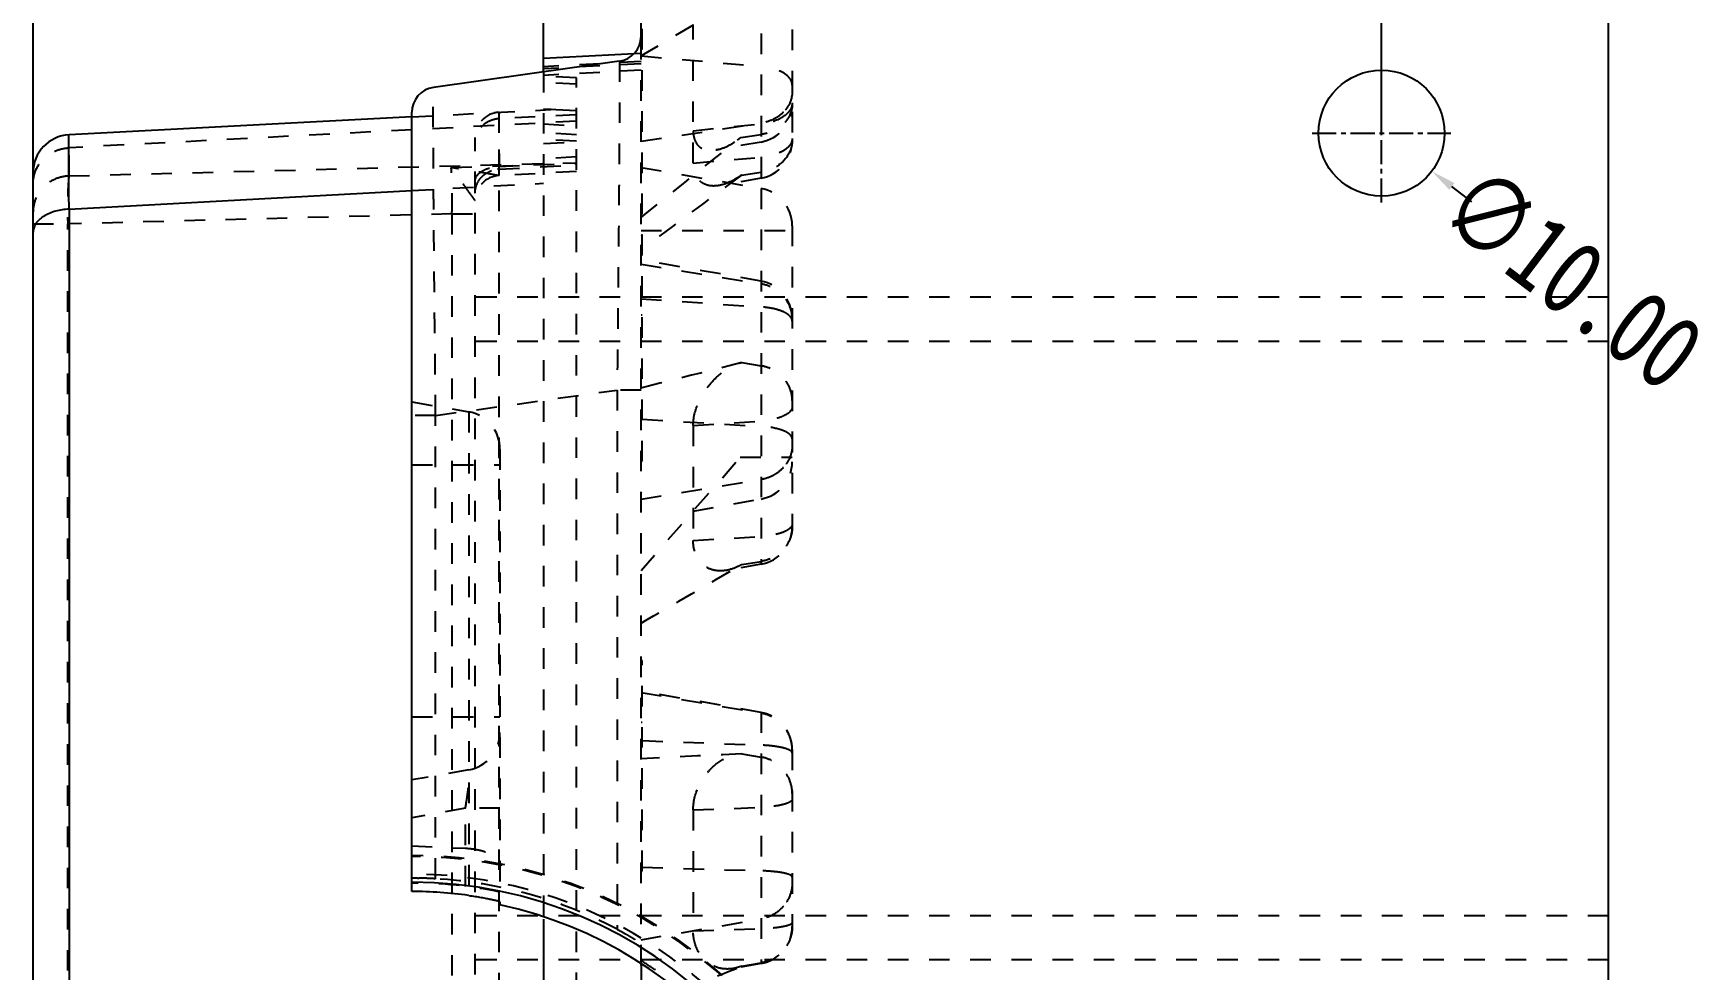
# Model space of a CAD drawing. Header units: millimetres. Extents: x 1205 to 2192, y -3369 to -2218.
# Drawn here: x 1973.7 to 2104.7, y -2428.4 to -2354.1 of the extents above; entities that cross this region are included whole.
import ezdxf

# ---------------------------------------------------------------- set-up
doc = ezdxf.new("R2010")
doc.units = ezdxf.units.MM
doc.header["$LTSCALE"] = 16.335
doc.header["$PDMODE"] = 3
doc.header["$PDSIZE"] = 0.3125
doc.linetypes.add('CENTER', pattern=[0.6, 0.375, -0.075, 0.075, -0.075])
doc.linetypes.add('HIDDEN', pattern=[0.2, 0.1, -0.1])
doc.layers.get('0').update_dxf_attribs({"linetype": 'CONTINUOUS'})
doc.layers.get('Defpoints').update_dxf_attribs({"linetype": 'CONTINUOUS'})
doc.layers.add('DEFAULT_2', color=8, linetype='HIDDEN')
doc.layers.add('DIM', color=3, linetype='CONTINUOUS')
doc.styles.get("Standard").update_dxf_attribs({"font": 'txt', "width": 0.8})
doc.dimstyles.new('11', dxfattribs={"dimtxt": 10, "dimasz": 10, "dimexe": 0, "dimexo": 0, "dimgap": 0, "dimtad": 0, "dimzin": 0, "dimdsep": 46, "dimtxsty": 'Standard', "dimcen": 0, "dimclrd": 4, "dimclre": 4, "dimclrt": 6, "dimazin": 0, "dimtfac": 1, "dimtofl": 0, "dimtmove": 0, "dimatfit": 3, "dimfxl": 0, "dimtolj": 1, "dimtzin": 0, "dimarcsym": 0})

# ---------------------------------------------------------------- blocks, each defined once
blk = doc.blocks.new('*D199')
at = {"layer": 'Defpoints', "color": 0, "transparency": 16777216}
for p in [(1973.66, -2239.35), (2098.66, -2288.73), (1973.66, -2372.01)]:
    blk.add_point(p, dxfattribs=at)
at = {"layer": 'DIM', "color": 4, "lineweight": -2, "transparency": 16777216}
for p, q in [((1973.66, -2372.01), (1973.66, -2239.35)), ((1975.66, -2239.35), (2042.49, -2239.35)), ((2096.66, -2239.35), (2063.29, -2239.35)), ((2098.66, -2288.73), (2098.66, -2239.35))]:
    blk.add_line(p, q, dxfattribs=at)
at = {"layer": 'DIM', "color": 4, "transparency": 16777216}
for points in [[(1975.66, -2239.02), (1975.66, -2239.69), (1973.66, -2239.35)], [(2096.66, -2239.02), (2096.66, -2239.69), (2098.66, -2239.35)]]:
    blk.add_solid(points, dxfattribs=at)
at = {"layer": 'DIM', "color": 6, "transparency": 16777216, "insert": (2052.89, -2239.35), "char_height": 6, "attachment_point": 5}
blk.add_mtext('\\A1;125.00', dxfattribs=at)
blk = doc.blocks.new('*D234')
at = {"layer": 'Defpoints', "color": 0, "transparency": 16777216}
for p in [(2098.66, -2343.36), (2098.66, -2351.87), (2080.66, -2362.02)]:
    blk.add_point(p, dxfattribs=at)
at = {"layer": 'DIM', "color": 4, "lineweight": -2, "transparency": 16777216}
for p, q in [((2078.66, -2343.36), (2076.66, -2343.36)), ((2080.66, -2362.02), (2080.66, -2343.36)), ((2098.66, -2351.87), (2098.66, -2343.36)), ((2100.66, -2343.36), (2102.66, -2343.36))]:
    blk.add_line(p, q, dxfattribs=at)
at = {"layer": 'DIM', "color": 4, "transparency": 16777216}
for points in [[(2078.66, -2343.03), (2078.66, -2343.69), (2080.66, -2343.36)], [(2100.66, -2343.03), (2100.66, -2343.69), (2098.66, -2343.36)]]:
    blk.add_solid(points, dxfattribs=at)
at = {"layer": 'DIM', "color": 6, "transparency": 16777216, "insert": (2089.66, -2343.36), "char_height": 6, "attachment_point": 5}
blk.add_mtext('\\A1;18.00', dxfattribs=at)
blk = doc.blocks.new('*D238')
at = {"layer": 'Defpoints', "color": 0, "transparency": 16777216}
for p in [(2076.67, -2359), (2084.64, -2365.04)]:
    blk.add_point(p, dxfattribs=at)
at = {"layer": 'DIM', "color": 4, "lineweight": -2, "transparency": 16777216}
blk.add_line((2087.83, -2367.46), (2086.23, -2366.25), dxfattribs=at)
at = {"layer": 'DIM', "color": 4, "transparency": 16777216}
blk.add_solid([(2086.44, -2365.98), (2086.03, -2366.51), (2084.64, -2365.04)], dxfattribs=at)
at = {"layer": 'DIM', "color": 6, "transparency": 16777216, "insert": (2095.8, -2373.5), "char_height": 6, "attachment_point": 5, "rotation": 322.8192}
blk.add_mtext('\\A1;∅10.00', dxfattribs=at)

msp = doc.modelspace()

# ---------------------------------------------------------------- linework, layer by layer
at = {"color": 7, "linetype": 'Continuous'}
for p, q in [((2021.898, -2354.33), (2021.898, -2281.018)), ((2098.658, -2661.018), (2098.658, -2281.018)), ((2014.159, -2357.156), (2014.159, -2352.406)), ((2020.176, -2356.311), (2005.429, -2358.383)), ((2014.159, -2356.074), (2019.318, -2355.797)), ((2019.318, -2355.797), (2021.35, -2355.688)), ((2003.707, -2422.187), (2003.707, -2360.364)), ((2003.726, -2360.724), (1976.515, -2362.15)), ((1973.658, -2546.875), (1973.658, -2365.161)), ((1976.515, -2368.057), (2003.707, -2366.567)), ((1976.515, -2368.057), (1976.515, -2543.98)), ((2010.707, -2423.076), (2010.707, -2423.258)), ((2014.159, -2424.383), (2014.159, -2487.653)), ((2021.898, -2428.051), (2021.898, -2483.985))]:
    msp.add_line(p, q, dxfattribs=at)
at = {"color": 1, "linetype": 'CENTER', "ltscale": 0.310989}
for p, q in [((2080.658, -2367.518), (2080.658, -2356.518)), ((2075.158, -2362.018), (2086.158, -2362.018))]:
    msp.add_line(p, q, dxfattribs=at)
msp.add_circle((2080.658, -2362.018), 5)
at = {"color": 7, "linetype": 'Continuous'}
for centre, radius, start, end in [((2019.898, -2354.33), 2, 278, 0), ((2005.707, -2360.364), 2, 98, 180), ((1976.673, -2365.161), 3.015, 93, 180), ((2003.707, -2456.018), 34.56, 270, 90), ((2003.707, -2456.018), 33.5, 282.06113, 77.93887)]:
    msp.add_arc(centre, radius, start, end, dxfattribs=at)
msp.add_ellipse((2003.603, -2456.018), major_axis=(33.832, 0), ratio=0.9999953, start_param=1.4336597, end_param=1.5677185, dxfattribs=at)
for points, knots in [([(1976.515, -2368.057), (1976.512, -2367.619), (1976.507, -2366.791), (1976.501, -2365.624), (1976.497, -2364.611), (1976.496, -2363.87), (1976.497, -2363.363), (1976.497, -2363.05), (1976.499, -2362.784), (1976.501, -2362.564), (1976.503, -2362.392), (1976.505, -2362.277), (1976.509, -2362.212), (1976.509, -2362.178), (1976.513, -2362.163), (1976.512, -2362.151), (1976.515, -2362.15)], [0, 0, 0, 0, 0.2222473, 0.4206155, 0.5928153, 0.7365665, 0.7971858, 0.8501279, 0.8953027, 0.9325765, 0.9618071, 0.9828632, 0.9902865, 0.99562, 0.9988524, 1, 1, 1, 1]), ([(1976.515, -2368.057), (1976.156, -2368.068), (1975.448, -2368.167), (1974.51, -2368.546), (1973.835, -2369.135), (1973.658, -2369.658), (1973.658, -2369.886)], [0, 0, 0, 0, 0.2923251, 0.5770188, 0.8142145, 1, 1, 1, 1]), ([(2008.228, -2422.504), (2008.396, -2422.527), (2008.722, -2422.575), (2009.19, -2422.653), (2009.613, -2422.73), (2009.979, -2422.804), (2010.242, -2422.861), (2010.416, -2422.902), (2010.518, -2422.927), (2010.595, -2422.948), (2010.656, -2422.963), (2010.685, -2422.976), (2010.707, -2422.981), (2010.707, -2422.986)], [0, 0, 0, 0, 0.2010772, 0.3907882, 0.5626433, 0.711672, 0.8334201, 0.8828432, 0.9240116, 0.9565008, 0.9800795, 0.9945891, 1, 1, 1, 1])]:
    msp.add_open_spline(points, degree=3, knots=knots, dxfattribs=at)
at = {"layer": 'DEFAULT_2', "color": 8, "linetype": 'HIDDEN'}
for p, q in [((2021.998, -2388.055), (2021.998, -2281.018)), ((2031.419, -2318.169), (2031.419, -2365.587)), ((2033.898, -2321.124), (2033.898, -2362.632)), ((2026.036, -2353.441), (2021.898, -2355.891)), ((2026.036, -2364.396), (2026.036, -2353.4)), ((2021.898, -2428.051), (2021.898, -2354.33)), ((2021.898, -2356.332), (2014.159, -2356.748)), ((2021.898, -2356.511), (2014.159, -2356.916)), ((2021.35, -2355.688), (2021.898, -2355.659)), ((2021.898, -2355.886), (2031.419, -2356.725)), ((2021.898, -2357.026), (2014.159, -2357.431)), ((2014.159, -2357.156), (2014.159, -2424.383)), ((2016.772, -2357.629), (2014.159, -2357.492)), ((2016.772, -2358.144), (2014.159, -2358.007)), ((2016.772, -2554.408), (2016.772, -2357.629)), ((2003.726, -2360.724), (2016.772, -2360.041)), ((2016.772, -2360.556), (2010.637, -2360.877)), ((2014.761, -2360.146), (2014.159, -2360.114)), ((2016.772, -2360.253), (2014.761, -2360.146)), ((2016.772, -2361.071), (1976.515, -2363.181)), ((2010.637, -2551.159), (2010.637, -2360.877)), ((2014.159, -2361.291), (2016.772, -2361.431)), ((2021.898, -2362.664), (2031.419, -2361.227)), ((2026.036, -2361.822), (2031.419, -2361.284)), ((1976.515, -2365.411), (1976.515, -2362.15)), ((2008.732, -2549.655), (2008.732, -2362.369)), ((2016.772, -2362.139), (2014.159, -2362.002)), ((2016.772, -2362.654), (2014.159, -2362.517)), ((2014.159, -2362.844), (2016.772, -2362.704)), ((2031.419, -2362.722), (2027.84, -2363.353)), ((2029.822, -2362.359), (2031.419, -2362.128)), ((1976.515, -2365.411), (2016.772, -2364.362)), ((2006.84, -2364.75), (2016.772, -2364.416)), ((2010.637, -2364.668), (2014.159, -2364.478)), ((2010.637, -2364.872), (2016.772, -2364.551)), ((2016.772, -2363.909), (2014.159, -2364.05)), ((2026.036, -2364.396), (2031.419, -2363.923)), ((2016.772, -2365.066), (2010.631, -2365.388)), ((2021.898, -2364.731), (2031.419, -2366.409)), ((2031.419, -2365.587), (2028.094, -2366.173)), ((2029.87, -2365.341), (2031.419, -2365.108)), ((2003.707, -2366.567), (2014.159, -2365.995)), ((2031.419, -2366.409), (2031.419, -2396.226)), ((2006.898, -2368.424), (1976.41, -2369.219)), ((2006.898, -2368.424), (2006.898, -2543.612)), ((2006.898, -2368.424), (2008.732, -2368.424)), ((2021.998, -2368.109), (2021.898, -2368.109)), ((2021.998, -2368.434), (2021.898, -2368.434)), ((1973.658, -2369.219), (1976.41, -2369.219)), ((1976.41, -2542.817), (1976.41, -2369.219)), ((2021.898, -2369.731), (2033.898, -2369.731)), ((2033.898, -2369.364), (2033.898, -2393.272)), ((2021.898, -2370.057), (2021.998, -2370.083)), ((2031.419, -2373.76), (2021.898, -2372.081)), ((2021.898, -2372.418), (2031.419, -2373.984)), ((2098.658, -2375.043), (2008.732, -2375.043)), ((2021.898, -2375.164), (2031.419, -2375.808)), ((2021.998, -2376.459), (2021.898, -2376.453)), ((2098.658, -2378.543), (2008.732, -2378.543)), ((2021.998, -2380.109), (2021.898, -2380.109)), ((2029.886, -2380.229), (2031.419, -2380.481)), ((2005.603, -2384.423), (2020.003, -2382.399)), ((2020.003, -2382.399), (2020.003, -2425.183)), ((2021.898, -2382.399), (2020.003, -2382.399)), ((2003.707, -2383.336), (2008.228, -2384.133)), ((2008.228, -2384.133), (2008.228, -2422.504)), ((2005.603, -2384.423), (2003.707, -2384.423)), ((2005.603, -2421.181), (2005.603, -2384.423)), ((2021.998, -2384.723), (2031.419, -2385.285)), ((2026.036, -2385.225), (2031.419, -2384.859)), ((2026.036, -2385.225), (2026.036, -2394.34)), ((2010.707, -2387.087), (2010.707, -2423.076)), ((2021.898, -2396.731), (2029.773, -2387.731)), ((2021.898, -2388.048), (2021.998, -2388.055)), ((2029.773, -2387.731), (2033.898, -2387.731)), ((2003.707, -2388.336), (2010.707, -2388.336)), ((2021.898, -2391.071), (2031.419, -2389.505)), ((2026.036, -2392.001), (2031.419, -2391.052)), ((2026.036, -2394.34), (2031.419, -2394.021)), ((2029.886, -2396.254), (2031.419, -2396.003)), ((2031.419, -2396.226), (2028.685, -2396.708)), ((2021.998, -2403.86), (2021.898, -2403.86)), ((2021.998, -2420.578), (2021.998, -2403.86)), ((2021.998, -2404.186), (2021.898, -2404.186)), ((2031.419, -2407.979), (2021.898, -2406.3)), ((2021.898, -2406.395), (2031.419, -2408.042)), ((2003.707, -2408.336), (2010.707, -2408.336)), ((2021.998, -2408.78), (2021.898, -2408.774)), ((2031.419, -2407.979), (2031.419, -2427.915)), ((2021.998, -2410.218), (2031.419, -2410.579)), ((2029.886, -2411.26), (2031.419, -2411.525)), ((2033.898, -2410.934), (2033.898, -2424.96)), ((2008.228, -2412.539), (2003.707, -2413.336)), ((2007.969, -2415.584), (2003.707, -2416.336)), ((2007.969, -2421.782), (2007.969, -2415.584)), ((2010.707, -2415.584), (2007.969, -2415.584)), ((2026.036, -2415.72), (2031.419, -2415.512)), ((2021.998, -2415.86), (2021.898, -2415.86)), ((2026.036, -2415.72), (2026.036, -2425.308)), ((2003.707, -2418.58), (2007.969, -2418.754)), ((2021.898, -2420.572), (2021.998, -2420.578)), ((2021.998, -2420.267), (2031.419, -2420.548)), ((2098.658, -2424.118), (2008.732, -2424.118)), ((2021.898, -2426.017), (2031.419, -2424.37)), ((2026.036, -2425.308), (2031.419, -2425.15)), ((2098.658, -2427.618), (2008.732, -2427.618)), ((2031.419, -2427.915), (2029.262, -2428.296)), ((2029.886, -2428.118), (2029.262, -2428.295)), ((2029.886, -2428.118), (2031.419, -2427.853))]:
    msp.add_line(p, q, dxfattribs=at)
for centre, radius, start, end in [((2010.742, -2362.369), 2.01, 93, 180), ((2030.898, -2359.768), 3, 280, 0), ((2030.898, -2362.632), 3, 280, 0), ((2010.738, -2367.393), 2.008, 93.04001, 179.50032), ((2010.73, -2366.717), 1.847, 92.87652, 96.7641), ((2030.898, -2369.364), 3, 0, 80), ((2030.898, -2376.715), 3, 0, 80), ((2007.707, -2387.087), 3, 0, 80), ((2030.898, -2388.097), 3, 280, 0), ((2030.898, -2393.272), 3, 280, 0), ((2030.898, -2410.933), 3, 0, 80), ((2007.707, -2409.584), 3, 280, 0), ((2003.707, -2456.018), 36.682, 270, 90), ((2003.707, -2456.018), 34.5, 78.29349, 90), ((2001.147, -2513.333), 92.263, 87.68507, 88.0677), ((2002.622, -2475.43), 54.331, 86.85466, 87.62443), ((2030.898, -2424.961), 3, 280, 0), ((2003.952, -2456.045), 33.579, 55.36612, 57.69548)]:
    msp.add_arc(centre, radius, start, end, dxfattribs=at)
for centre, major_axis, ratio, start_param, end_param in [((2003.718, -2456.018), (36.612, 0), 1, -1.571101, 1.571101), ((2003.718, -2456.018), (35.206, 0), 1, 4.7120843, 7.8542863), ((2003.675, -2456.018), (34.891, 0), 0.9999996, 1.0838289, 1.5155317)]:
    msp.add_ellipse(centre, major_axis=major_axis, ratio=ratio, start_param=start_param, end_param=end_param, dxfattribs=at)
for points, knots in [([(2020.176, -2356.311), (2020.179, -2356.31), (2020.178, -2356.327), (2020.182, -2356.344), (2020.183, -2356.387), (2020.186, -2356.469), (2020.189, -2356.614), (2020.191, -2356.833), (2020.193, -2357.114), (2020.194, -2357.457), (2020.195, -2357.861), (2020.194, -2358.517), (2020.192, -2359.479), (2020.186, -2360.798), (2020.178, -2362.325), (2020.167, -2364.045), (2020.154, -2365.941), (2020.132, -2368.763), (2020.099, -2372.578), (2020.054, -2377.395), (2020.02, -2380.71), (2020.003, -2382.399)], [0, 0, 0, 0, 0.0003053, 0.0012061, 0.0027095, 0.0048153, 0.0108301, 0.0192413, 0.0300381, 0.0431954, 0.0586735, 0.076432, 0.1186247, 0.1693491, 0.2280813, 0.2942312, 0.3671282, 0.4460448, 0.6187813, 0.8057676, 1, 1, 1, 1]), ([(2033.898, -2358.201), (2033.898, -2358.02), (2033.729, -2357.61), (2033.161, -2357.176), (2032.365, -2356.86), (2031.749, -2356.754), (2031.419, -2356.725)], [0, 0, 0, 0, 0.1757713, 0.398504, 0.6782928, 1, 1, 1, 1]), ([(2005.603, -2384.423), (2005.585, -2382.734), (2005.551, -2379.42), (2005.506, -2374.605), (2005.473, -2370.795), (2005.451, -2367.979), (2005.438, -2366.09), (2005.427, -2364.376), (2005.419, -2362.856), (2005.413, -2361.543), (2005.411, -2360.585), (2005.411, -2359.932), (2005.411, -2359.53), (2005.412, -2359.188), (2005.414, -2358.907), (2005.417, -2358.689), (2005.419, -2358.543), (2005.422, -2358.461), (2005.423, -2358.419), (2005.427, -2358.399), (2005.426, -2358.384), (2005.429, -2358.383)], [0, 0, 0, 0, 0.1945638, 0.381856, 0.5546387, 0.6335055, 0.7062978, 0.7723095, 0.830893, 0.8814694, 0.9235444, 0.9412617, 0.9567072, 0.9698418, 0.9806366, 0.9890647, 0.9951049, 0.9972267, 0.9987487, 0.999671, 1, 1, 1, 1]), ([(2033.898, -2358.699), (2033.898, -2358.997), (2033.769, -2359.613), (2033.413, -2360.127), (2033.196, -2360.349)], [0, 0, 0, 0, 0.4904435, 1, 1, 1, 1]), ([(2010.637, -2360.362), (2010.635, -2360.362), (2010.636, -2360.372), (2010.633, -2360.383), (2010.633, -2360.408), (2010.63, -2360.457), (2010.629, -2360.542), (2010.627, -2360.67), (2010.625, -2360.833), (2010.624, -2361.029), (2010.624, -2361.259), (2010.624, -2361.629), (2010.624, -2362.168), (2010.627, -2362.902), (2010.631, -2363.749), (2010.635, -2364.35), (2010.637, -2364.668)], [0, 0, 0, 0, 0.0011819, 0.0045068, 0.0099841, 0.0175948, 0.039125, 0.0689097, 0.1067573, 0.152475, 0.2058698, 0.2667486, 0.4101848, 0.5812369, 0.7783577, 1, 1, 1, 1]), ([(2010.637, -2360.877), (2010.637, -2360.803), (2010.636, -2360.698), (2010.636, -2360.57), (2010.635, -2360.497), (2010.637, -2360.442), (2010.634, -2360.398), (2010.64, -2360.379), (2010.634, -2360.362), (2010.637, -2360.362)], [0, 0, 0, 0, 0.4350303, 0.6067724, 0.747739, 0.8577354, 0.9365676, 0.9840445, 1, 1, 1, 1]), ([(2033.898, -2359.702), (2033.898, -2359.989), (2033.767, -2360.585), (2033.219, -2361.341), (2032.404, -2361.89), (2031.756, -2362.079), (2031.419, -2362.128)], [0, 0, 0, 0, 0.2292459, 0.4702106, 0.7280987, 1, 1, 1, 1]), ([(2033.717, -2360.191), (2033.511, -2360.512), (2032.755, -2361.038), (2031.902, -2361.236), (2031.419, -2361.284)], [0, 0, 0, 0, 0.440417, 1, 1, 1, 1]), ([(2033.196, -2360.349), (2032.967, -2360.583), (2032.408, -2360.977), (2031.757, -2361.176), (2031.419, -2361.227)], [0, 0, 0, 0, 0.4893298, 1, 1, 1, 1]), ([(2033.898, -2359.609), (2033.898, -2359.658), (2033.882, -2359.863), (2033.801, -2360.06), (2033.717, -2360.191)], [0, 0, 0, 0, 0.2413678, 1, 1, 1, 1]), ([(2010.637, -2360.877), (2010.393, -2360.889), (2009.897, -2361.014), (2009.059, -2361.543), (2008.732, -2362.307), (2008.732, -2362.781)], [0, 0, 0, 0, 0.2508799, 0.5129468, 1, 1, 1, 1]), ([(2026.036, -2361.822), (2026.036, -2362.096), (2026.106, -2362.602), (2026.552, -2363.186), (2027.185, -2363.416), (2027.621, -2363.392), (2027.84, -2363.353)], [0, 0, 0, 0, 0.2973325, 0.5350422, 0.7582926, 1, 1, 1, 1]), ([(1973.658, -2366.037), (1973.658, -2365.69), (1973.801, -2364.957), (1974.438, -2364.008), (1975.401, -2363.367), (1976.151, -2363.199), (1976.515, -2363.181)], [0, 0, 0, 0, 0.2350377, 0.4915853, 0.7533734, 1, 1, 1, 1]), ([(2027.84, -2363.353), (2028.18, -2363.293), (2028.888, -2363.025), (2029.51, -2362.608), (2029.822, -2362.359)], [0, 0, 0, 0, 0.4640721, 1, 1, 1, 1]), ([(2033.898, -2362.448), (2033.898, -2362.629), (2033.729, -2363.039), (2033.161, -2363.473), (2032.365, -2363.788), (2031.749, -2363.894), (2031.419, -2363.923)], [0, 0, 0, 0, 0.1756254, 0.3983188, 0.6781689, 1, 1, 1, 1]), ([(2033.898, -2362.579), (2033.898, -2362.803), (2033.85, -2363.106), (2033.747, -2363.387), (2033.717, -2363.457)], [0, 0, 0, 0, 0.7466588, 1, 1, 1, 1]), ([(2028.094, -2366.173), (2027.848, -2366.216), (2027.354, -2366.24), (2026.636, -2365.968), (2026.122, -2365.297), (2026.036, -2364.712), (2026.036, -2364.396)], [0, 0, 0, 0, 0.2367872, 0.4595725, 0.7001672, 1, 1, 1, 1]), ([(2033.717, -2363.457), (2033.534, -2363.889), (2032.867, -2364.674), (2031.918, -2365.032), (2031.419, -2365.108)], [0, 0, 0, 0, 0.4813195, 1, 1, 1, 1]), ([(1976.515, -2365.411), (1976.151, -2365.43), (1975.401, -2365.598), (1974.438, -2366.239), (1973.801, -2367.188), (1973.658, -2367.921), (1973.658, -2368.268)], [0, 0, 0, 0, 0.2466266, 0.5084147, 0.7649623, 1, 1, 1, 1]), ([(1976.515, -2365.411), (1976.481, -2365.604), (1976.444, -2366.095), (1976.408, -2366.951), (1976.395, -2368.026), (1976.402, -2368.806), (1976.41, -2369.219)], [0, 0, 0, 0, 0.1541357, 0.3861344, 0.6751207, 1, 1, 1, 1]), ([(2006.898, -2368.424), (2006.907, -2367.691), (2006.911, -2366.669), (2006.881, -2365.444), (2006.859, -2364.952), (2006.84, -2364.75)], [0, 0, 0, 0, 0.5982823, 0.8339517, 1, 1, 1, 1]), ([(2008.73, -2367.375), (2008.72, -2367.35), (2008.679, -2367.288), (2008.566, -2367.123), (2008.366, -2366.864), (2008.109, -2366.506), (2007.762, -2365.99), (2007.37, -2365.38), (2007.019, -2364.934), (2006.84, -2364.75)], [0, 0, 0, 0, 0.0252239, 0.0679459, 0.1861055, 0.3276397, 0.4766753, 0.761932, 1, 1, 1, 1]), ([(2010.631, -2365.388), (2010.615, -2365.388), (2010.568, -2365.38), (2010.42, -2365.358), (2010.15, -2365.307), (2009.743, -2365.232), (2009.25, -2365.141), (2008.695, -2365.048), (2007.885, -2364.918), (2007.263, -2364.815), (2006.84, -2364.75)], [0, 0, 0, 0, 0.0126128, 0.0371917, 0.1166764, 0.2272965, 0.3597353, 0.5079051, 0.6664661, 1, 1, 1, 1]), ([(2008.732, -2365.814), (2008.732, -2365.493), (2009.095, -2365.096), (2009.587, -2364.869), (2010.038, -2364.726), (2010.397, -2364.675), (2010.637, -2364.668)], [0, 0, 0, 0, 0.4059174, 0.545916, 0.6963582, 1, 1, 1, 1]), ([(2008.878, -2366.08), (2008.945, -2365.918), (2009.123, -2365.606), (2009.518, -2365.236), (2009.995, -2364.991), (2010.341, -2364.903), (2010.512, -2364.883)], [0, 0, 0, 0, 0.2481959, 0.5010026, 0.7553464, 1, 1, 1, 1]), ([(2010.637, -2365.387), (2010.634, -2365.387), (2010.64, -2365.37), (2010.634, -2365.352), (2010.637, -2365.308), (2010.635, -2365.253), (2010.636, -2365.179), (2010.636, -2365.051), (2010.637, -2364.947), (2010.637, -2364.872)], [0, 0, 0, 0, 0.0158339, 0.0632236, 0.1420034, 0.2519823, 0.3929663, 0.5647607, 1, 1, 1, 1]), ([(2029.87, -2365.341), (2029.783, -2365.406), (2029.445, -2365.644), (2029.081, -2365.845), (2028.8, -2365.962)], [0, 0, 0, 0, 0.2629785, 1, 1, 1, 1]), ([(2008.732, -2366.776), (2008.732, -2366.72), (2008.746, -2366.482), (2008.808, -2366.247), (2008.878, -2366.08)], [0, 0, 0, 0, 0.2385193, 1, 1, 1, 1]), ([(2028.8, -2365.962), (2028.741, -2365.986), (2028.512, -2366.075), (2028.273, -2366.141), (2028.094, -2366.173)], [0, 0, 0, 0, 0.2594084, 1, 1, 1, 1]), ([(2033.898, -2376.739), (2033.898, -2376.415), (2033.772, -2375.754), (2033.235, -2374.895), (2032.42, -2374.262), (2031.759, -2374.04), (2031.419, -2373.984)], [0, 0, 0, 0, 0.2428031, 0.489552, 0.7422267, 1, 1, 1, 1]), ([(2033.196, -2376.201), (2032.942, -2376.085), (2032.353, -2375.91), (2031.748, -2375.83), (2031.419, -2375.808)], [0, 0, 0, 0, 0.4589146, 1, 1, 1, 1]), ([(2033.898, -2376.941), (2033.898, -2376.873), (2033.849, -2376.679), (2033.598, -2376.41), (2033.345, -2376.269), (2033.196, -2376.201)], [0, 0, 0, 0, 0.1917909, 0.5396665, 1, 1, 1, 1]), ([(2026.036, -2385.225), (2026.036, -2384.602), (2026.36, -2383.373), (2027.326, -2381.874), (2028.525, -2380.786), (2029.44, -2380.342), (2029.886, -2380.229)], [0, 0, 0, 0, 0.2799727, 0.5525957, 0.7930639, 1, 1, 1, 1]), ([(2033.898, -2383.237), (2033.898, -2382.912), (2033.772, -2382.251), (2033.235, -2381.392), (2032.42, -2380.759), (2031.759, -2380.537), (2031.419, -2380.481)], [0, 0, 0, 0, 0.2428031, 0.489552, 0.7422267, 1, 1, 1, 1]), ([(2033.898, -2383.72), (2033.898, -2384.061), (2033.377, -2384.409), (2032.817, -2384.616), (2032.221, -2384.776), (2031.748, -2384.837), (2031.419, -2384.859)], [0, 0, 0, 0, 0.3586136, 0.4975586, 0.6532375, 1, 1, 1, 1]), ([(2033.717, -2385.937), (2033.612, -2385.839), (2033.321, -2385.667), (2032.558, -2385.402), (2031.893, -2385.313), (2031.419, -2385.285)], [0, 0, 0, 0, 0.178234, 0.4111655, 1, 1, 1, 1]), ([(2033.898, -2386.75), (2033.898, -2387.074), (2033.773, -2387.734), (2033.417, -2388.303), (2033.196, -2388.548)], [0, 0, 0, 0, 0.49597, 1, 1, 1, 1]), ([(2033.898, -2386.284), (2033.898, -2386.254), (2033.88, -2386.121), (2033.792, -2386.007), (2033.717, -2385.937)], [0, 0, 0, 0, 0.2231815, 1, 1, 1, 1]), ([(2033.196, -2388.548), (2033.027, -2388.736), (2032.765, -2388.959), (2032.473, -2389.132), (2032.398, -2389.173)], [0, 0, 0, 0, 0.7471717, 1, 1, 1, 1]), ([(2033.898, -2393.028), (2033.898, -2393.158), (2033.756, -2393.366), (2033.483, -2393.548), (2033.047, -2393.753), (2032.35, -2393.931), (2031.747, -2394.001), (2031.419, -2394.021)], [0, 0, 0, 0, 0.1385342, 0.2355266, 0.3538597, 0.6489725, 1, 1, 1, 1]), ([(2033.898, -2393.247), (2033.898, -2393.572), (2033.772, -2394.233), (2033.235, -2395.092), (2032.42, -2395.725), (2031.759, -2395.947), (2031.419, -2396.003)], [0, 0, 0, 0, 0.2428031, 0.489552, 0.7422267, 1, 1, 1, 1]), ([(2028.685, -2396.708), (2028.38, -2396.762), (2027.752, -2396.777), (2026.842, -2396.397), (2026.167, -2395.525), (2026.036, -2394.755), (2026.036, -2394.34)], [0, 0, 0, 0, 0.2266689, 0.448998, 0.6961042, 1, 1, 1, 1]), ([(2029.886, -2396.254), (2029.789, -2396.311), (2029.41, -2396.512), (2028.997, -2396.653), (2028.685, -2396.708)], [0, 0, 0, 0, 0.2627934, 1, 1, 1, 1]), ([(2033.898, -2410.94), (2033.898, -2410.599), (2033.774, -2409.91), (2033.241, -2409.007), (2032.427, -2408.338), (2031.76, -2408.101), (2031.419, -2408.042)], [0, 0, 0, 0, 0.2480511, 0.4971585, 0.7478757, 1, 1, 1, 1]), ([(2026.036, -2415.72), (2026.036, -2415.092), (2026.265, -2414.156), (2026.866, -2413.109), (2027.551, -2412.282), (2028.534, -2411.546), (2029.453, -2411.281), (2029.886, -2411.26)], [0, 0, 0, 0, 0.2946864, 0.4345839, 0.5647387, 0.7965887, 1, 1, 1, 1]), ([(2033.196, -2410.802), (2032.934, -2410.734), (2032.342, -2410.636), (2031.746, -2410.591), (2031.419, -2410.579)], [0, 0, 0, 0, 0.4523724, 1, 1, 1, 1]), ([(2033.898, -2414.423), (2033.898, -2414.082), (2033.774, -2413.393), (2033.241, -2412.49), (2032.427, -2411.821), (2031.76, -2411.584), (2031.419, -2411.525)], [0, 0, 0, 0, 0.2480511, 0.4971585, 0.7478757, 1, 1, 1, 1]), ([(2033.898, -2411.221), (2033.898, -2411.125), (2033.726, -2410.988), (2033.479, -2410.884), (2033.297, -2410.828), (2033.196, -2410.802)], [0, 0, 0, 0, 0.3397502, 0.6284993, 1, 1, 1, 1]), ([(2007.969, -2415.584), (2008.031, -2415.201), (2008.117, -2414.642), (2008.206, -2413.924), (2008.254, -2413.463), (2008.281, -2413.081), (2008.291, -2412.826), (2008.281, -2412.668), (2008.273, -2412.599), (2008.25, -2412.535), (2008.228, -2412.539)], [0, 0, 0, 0, 0.3780087, 0.5510855, 0.7040375, 0.82993, 0.9227941, 0.9555688, 0.9789171, 1, 1, 1, 1]), ([(2033.898, -2414.864), (2033.898, -2414.96), (2033.727, -2415.098), (2033.479, -2415.204), (2033.036, -2415.34), (2032.344, -2415.453), (2031.746, -2415.499), (2031.419, -2415.512)], [0, 0, 0, 0, 0.1093695, 0.2019106, 0.32086, 0.62813, 1, 1, 1, 1]), ([(2007.969, -2418.754), (2008.342, -2418.769), (2009.028, -2418.856), (2009.809, -2419.118), (2010.278, -2419.412), (2010.579, -2419.691), (2010.707, -2419.973), (2010.707, -2420.147)], [0, 0, 0, 0, 0.340478, 0.6261502, 0.7423881, 0.8413684, 1, 1, 1, 1]), ([(2033.196, -2420.722), (2032.933, -2420.669), (2032.341, -2420.593), (2031.746, -2420.558), (2031.419, -2420.548)], [0, 0, 0, 0, 0.4511081, 1, 1, 1, 1]), ([(2033.898, -2421.049), (2033.898, -2421.016), (2033.842, -2420.936), (2033.605, -2420.814), (2033.373, -2420.758), (2033.196, -2420.722)], [0, 0, 0, 0, 0.1237656, 0.3233552, 1, 1, 1, 1]), ([(2003.707, -2421.094), (2003.707, -2421.097), (2003.726, -2421.097), (2003.747, -2421.102), (2003.795, -2421.104), (2003.886, -2421.11), (2004.044, -2421.115), (2004.18, -2421.12), (2004.258, -2421.123)], [0, 0, 0, 0, 0.0174974, 0.0668293, 0.1479714, 0.2604347, 0.5755613, 1, 1, 1, 1]), ([(2033.898, -2421.471), (2033.898, -2421.812), (2033.775, -2422.501), (2033.419, -2423.103), (2033.196, -2423.363)], [0, 0, 0, 0, 0.4989376, 1, 1, 1, 1]), ([(2033.196, -2423.363), (2032.972, -2423.625), (2032.426, -2424.074), (2031.76, -2424.311), (2031.419, -2424.37)], [0, 0, 0, 0, 0.4986009, 1, 1, 1, 1]), ([(2033.898, -2424.656), (2033.898, -2424.688), (2033.842, -2424.767), (2033.696, -2424.841), (2033.473, -2424.918), (2033.035, -2425.017), (2032.34, -2425.106), (2031.746, -2425.14), (2031.419, -2425.15)], [0, 0, 0, 0, 0.0379678, 0.0996164, 0.190408, 0.3095133, 0.6209606, 1, 1, 1, 1]), ([(2020.003, -2425.183), (2020.237, -2425.307), (2020.578, -2425.494), (2021.01, -2425.743), (2021.293, -2425.911), (2021.503, -2426.04), (2021.646, -2426.13), (2021.732, -2426.185), (2021.799, -2426.23), (2021.852, -2426.264), (2021.878, -2426.288), (2021.898, -2426.298), (2021.898, -2426.303)], [0, 0, 0, 0, 0.3613484, 0.5286015, 0.6797151, 0.8091927, 0.8637462, 0.9102577, 0.9477975, 0.97563, 0.9931917, 1, 1, 1, 1]), ([(2029.262, -2428.296), (2028.903, -2428.359), (2028.144, -2428.355), (2027.057, -2427.846), (2026.223, -2426.776), (2026.036, -2425.82), (2026.036, -2425.308)], [0, 0, 0, 0, 0.2178281, 0.4405152, 0.6941596, 1, 1, 1, 1]), ([(2033.898, -2424.954), (2033.898, -2425.295), (2033.774, -2425.984), (2033.241, -2426.887), (2032.427, -2427.557), (2031.76, -2427.794), (2031.419, -2427.853)], [0, 0, 0, 0, 0.2480511, 0.4971585, 0.7478757, 1, 1, 1, 1])]:
    msp.add_open_spline(points, degree=3, knots=knots, dxfattribs=at)
for points in [[(2021.898, -2368.705), (2024.538, -2366.588), (2027.18, -2364.473), (2029.822, -2362.359)], [(2029.87, -2365.341), (2027.212, -2367.325), (2024.554, -2369.31), (2021.898, -2371.295)], [(2029.886, -2380.229), (2027.223, -2380.899), (2024.56, -2381.569), (2021.898, -2382.24)], [(2032.398, -2389.173), (2032.094, -2389.336), (2031.759, -2389.449), (2031.419, -2389.505)], [(2021.898, -2400.893), (2024.56, -2399.346), (2027.223, -2397.8), (2029.886, -2396.254)], [(2029.886, -2411.26), (2027.224, -2411.392), (2024.561, -2411.526), (2021.898, -2411.66)], [(2021.898, -2431.282), (2024.56, -2430.227), (2027.223, -2429.172), (2029.886, -2428.118)]]:
    msp.add_open_spline(points, degree=3, dxfattribs=at)

# ---------------------------------------------------------------- dimensions: what is measured, and where the dimension line sits
at = {"layer": 'DIM'}
for base, p1, p2, picture, middle in [((1973.658, -2239.353), (2098.658, -2288.732), (1973.658, -2372.008), '*D199', (2052.891, -2239.353)), ((2098.658, -2343.359), (2080.658, -2362.018), (2098.658, -2351.869), '*D234', (2089.658, -2343.359))]:
    dim = msp.add_linear_dim(base=base, p1=p1, p2=p2, dimstyle='11', override={"dimtxt": 6, "dimasz": 2}, dxfattribs=at)
    dim.commit()
    dim.dimension.update_dxf_attribs({"geometry": picture, "text_midpoint": middle, "dimtype": 160})
dim = msp.add_diameter_dim_2p(p1=(2076.674, -2358.997), p2=(2084.642, -2365.04), dimstyle='11', override={"dimtxt": 6, "dimasz": 2}, dxfattribs=at)
dim.commit()
dim.dimension.update_dxf_attribs({"geometry": '*D238', "text_midpoint": (2095.796, -2373.5)})

doc.saveas('drawing.dxf')
